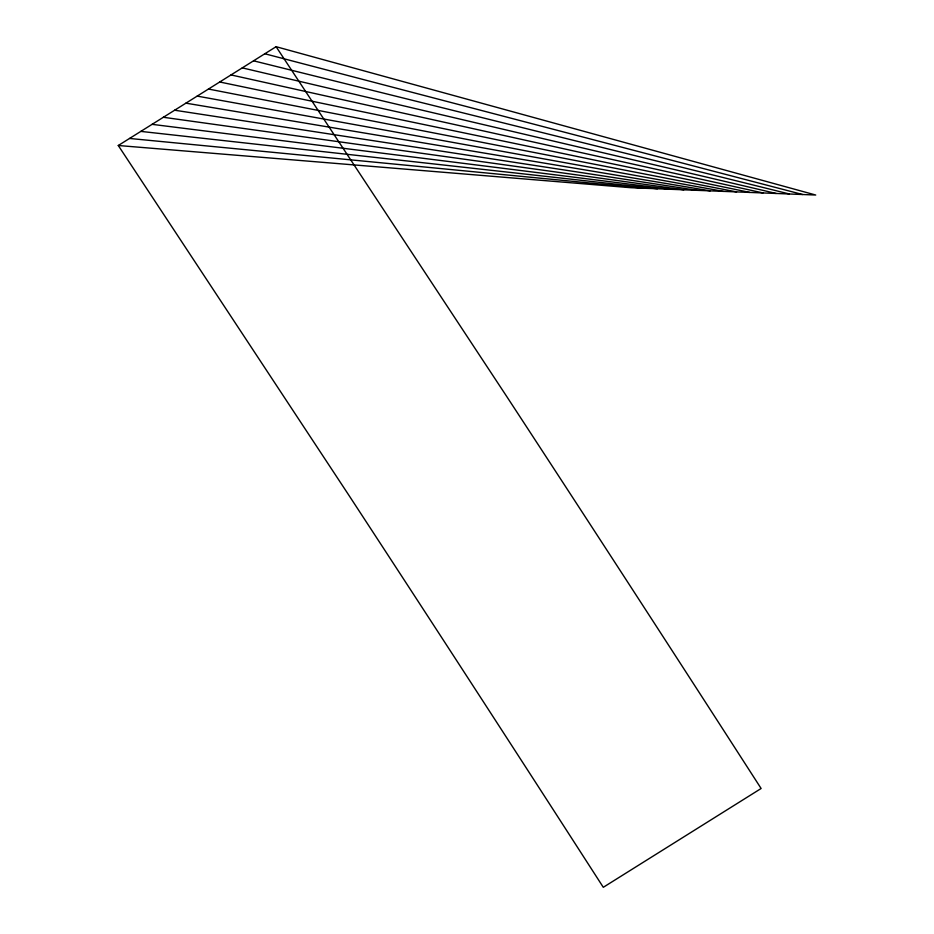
<?xml version="1.0" encoding="UTF-8"?>
<svg xmlns="http://www.w3.org/2000/svg" width="934" height="934" viewBox="0 0 934 934"><rect width="100%" height="100%" fill="white"/><g stroke="black" fill="none" stroke-linecap="round" stroke-linejoin="round"><path stroke-width="1.4" d="M118.279 145.506L276.102 46.7L815.721 195.031L631.022 187.722L118.279 145.506L348.125 494.121A4321.606 259.302 58 0 1 571.164 837.459L603.294 887.3L761.117 788.494L728.987 738.642A4321.606 259.302 58 0 0 505.948 395.304L276.102 46.7M129.546 138.454L644.215 188.248M140.824 131.39L657.408 188.773M152.102 124.339L670.6 189.298M163.368 117.275L683.793 189.812M174.646 110.224L696.986 190.338M185.913 103.16L710.179 190.863M197.191 96.109L723.371 191.377M208.469 89.045L736.564 191.902M219.735 81.994L749.757 192.427M231.013 74.93L762.95 192.941M242.28 67.878L776.142 193.466M253.558 60.815L789.335 193.992M264.836 53.763L802.528 194.505"/></g></svg>
